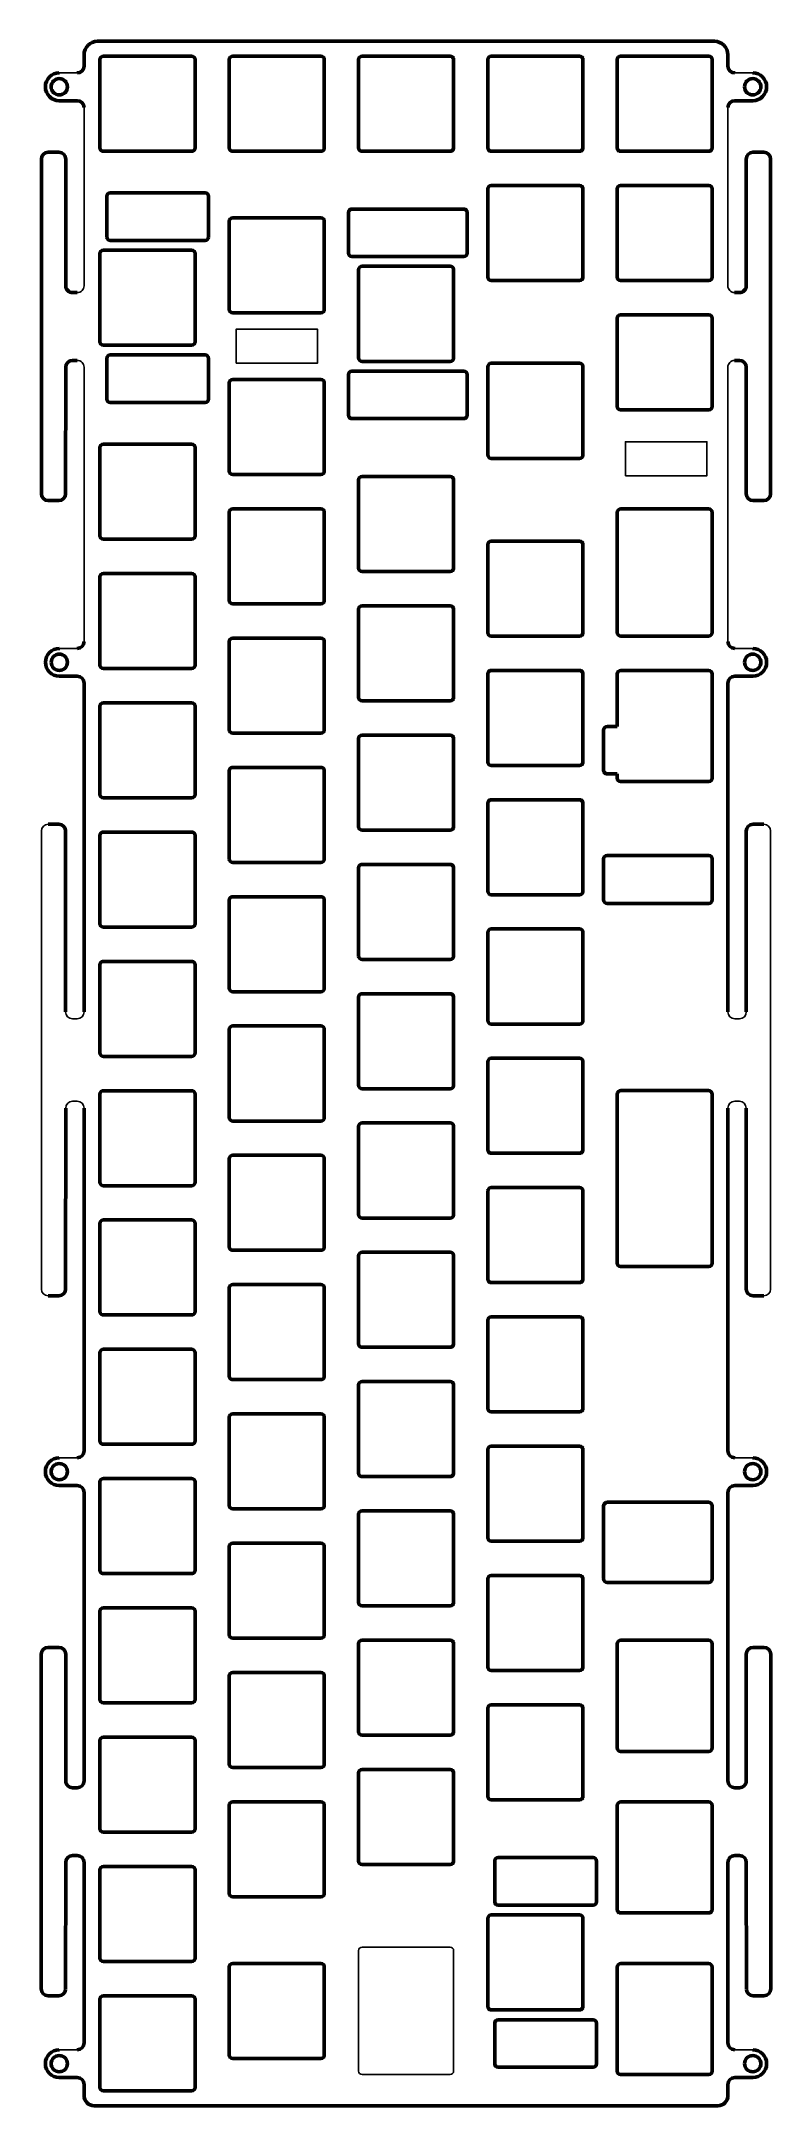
# Model space of a CAD drawing. Header units: millimetres. Extents: x 152 to 260, y 3 to 307.
import ezdxf

# ---------------------------------------------------------------- set-up
doc = ezdxf.new("R2010")
doc.units = ezdxf.units.MM
doc.header["$LTSCALE"] = 0.75
doc.layers.add('Visible', color=7, linetype='Continuous', lineweight=50)

msp = doc.modelspace()

# ---------------------------------------------------------------- linework, layer by layer
for p, q in [((157.48, 302.31), (154.83, 302.31)), ((254.34, 302.31), (256.99, 302.31)), ((158.48, 297.21), (158.49, 270.95)), ((253.34, 297.21), (253.33, 270.95)), ((158.49, 218.52), (158.49, 258.95)), ((253.34, 218.52), (253.33, 258.95)), ((157.49, 217.52), (154.84, 217.52)), ((254.34, 217.52), (256.99, 217.52)), ((152.19, 123.13), (152.19, 190.62)), ((259.63, 123.13), (259.63, 190.62)), ((156.77, 162.96), (157.48, 162.96)), ((255.05, 162.96), (254.34, 162.96)), ((156.79, 150.79), (157.48, 150.79)), ((255.03, 150.79), (254.34, 150.79)), ((157.48, 98.28), (154.83, 98.28)), ((254.34, 98.28), (256.99, 98.28)), ((157.48, 11.06), (154.83, 11.06)), ((254.34, 11.06), (256.99, 11.06))]:
    msp.add_line(p, q)
at = {"color": 7, "linetype": 'Continuous', "lineweight": 25}
for p, q in [((198.93, 7.9), (198.93, 25.66)), ((199.43, 26.16), (212.43, 26.16)), ((212.93, 7.9), (212.93, 25.66)), ((199.43, 7.4), (212.43, 7.4))]:
    msp.add_line(p, q, dxfattribs=at)
for points in [[(180.88, 259.55), (192.88, 259.55), (192.88, 264.55), (180.88, 264.55)], [(238.24, 242.96), (250.24, 242.96), (250.24, 247.96), (238.24, 247.96)]]:
    msp.add_lwpolyline(points, close=True)
for centre, start, end in [((157.49, 270.95), 270.0001, 0.0204), ((254.33, 270.95), 179.9796, 269.9999), ((157.49, 258.95), 359.996, 90.0001), ((254.33, 258.95), 89.9999, 180.004), ((153.19, 190.62), 90, 180), ((258.63, 190.62), 0, 90), ((156.77, 163.96), 180, 270), ((157.48, 163.96), 270, 359.9953), ((254.34, 163.96), 180.0047, 270), ((255.05, 163.96), 270, 0), ((156.79, 149.79), 90, 179.954), ((157.48, 149.79), 0.0001, 90), ((254.34, 149.79), 90, 179.9999), ((255.03, 149.79), 0.046, 90), ((153.19, 123.13), 180, 270), ((258.63, 123.13), 270, 0)]:
    msp.add_arc(centre, 1, start, end)
for centre, start, end in [((199.43, 25.66), 90, 180), ((212.43, 25.66), 0, 90), ((199.43, 7.9), 180, 270), ((212.43, 7.9), 270, 0)]:
    msp.add_arc(centre, 0.5, start, end, dxfattribs=at)
at = {"layer": 'Visible'}
for p, q in [((158.48, 304.96), (158.48, 303.31)), ((251.34, 306.96), (160.48, 306.96)), ((160.83, 291.26), (160.83, 304.26)), ((161.33, 304.76), (174.33, 304.76)), ((174.83, 304.26), (174.83, 291.26)), ((179.88, 291.26), (179.88, 304.26)), ((180.38, 304.76), (193.38, 304.76)), ((193.88, 304.26), (193.88, 291.26)), ((198.93, 291.26), (198.93, 304.26)), ((199.43, 304.76), (212.43, 304.76)), ((212.93, 304.26), (212.93, 291.26)), ((217.98, 291.26), (217.98, 304.26)), ((218.48, 304.76), (231.48, 304.76)), ((231.98, 304.26), (231.98, 291.26)), ((237.03, 291.26), (237.03, 304.26)), ((237.53, 304.76), (250.53, 304.76)), ((251.03, 304.26), (251.03, 291.26)), ((253.34, 304.96), (253.34, 303.31)), ((154.83, 298.21), (157.48, 298.21)), ((256.99, 298.21), (254.34, 298.21)), ((152.19, 240.29), (152.19, 289.61)), ((153.19, 290.61), (154.79, 290.61)), ((155.79, 289.61), (155.79, 270.95)), ((174.33, 290.76), (161.33, 290.76)), ((193.38, 290.76), (180.38, 290.76)), ((212.43, 290.76), (199.43, 290.76)), ((231.48, 290.76), (218.48, 290.76)), ((250.53, 290.76), (237.53, 290.76)), ((256.03, 289.61), (256.03, 270.95)), ((258.63, 290.61), (257.03, 290.61)), ((259.63, 240.29), (259.63, 289.61)), ((161.83, 278.13), (161.83, 284.13)), ((162.33, 284.63), (176.33, 284.63)), ((176.83, 284.13), (176.83, 278.13)), ((217.98, 272.21), (217.98, 285.21)), ((218.48, 285.71), (231.48, 285.71)), ((231.98, 285.21), (231.98, 272.21)), ((237.03, 272.21), (237.03, 285.21)), ((237.53, 285.71), (250.53, 285.71)), ((251.03, 285.21), (251.03, 272.21)), ((179.88, 267.45), (179.88, 280.45)), ((180.38, 280.95), (193.38, 280.95)), ((193.88, 280.45), (193.88, 267.45)), ((197.43, 275.75), (197.43, 281.75)), ((197.93, 282.25), (214.43, 282.25)), ((214.93, 281.75), (214.93, 275.75)), ((176.33, 277.63), (162.33, 277.63)), ((160.83, 262.69), (160.83, 275.69)), ((161.33, 276.19), (174.33, 276.19)), ((174.83, 275.69), (174.83, 262.69)), ((214.43, 275.25), (197.93, 275.25)), ((199.43, 273.81), (212.43, 273.81)), ((198.93, 260.31), (198.93, 273.31)), ((212.93, 273.31), (212.93, 260.31)), ((231.48, 271.71), (218.48, 271.71)), ((250.53, 271.71), (237.53, 271.71)), ((156.79, 269.95), (157.49, 269.95)), ((255.03, 269.95), (254.33, 269.95)), ((193.38, 266.95), (180.38, 266.95)), ((237.03, 253.16), (237.03, 266.16)), ((237.53, 266.66), (250.53, 266.66)), ((251.03, 266.16), (251.03, 253.16)), ((174.33, 262.19), (161.33, 262.19)), ((155.79, 258.96), (155.77, 240.29)), ((156.79, 259.95), (157.49, 259.95)), ((161.83, 254.25), (161.83, 260.25)), ((162.33, 260.75), (176.33, 260.75)), ((176.83, 260.25), (176.83, 254.25)), ((212.43, 259.81), (199.43, 259.81)), ((217.98, 246.02), (217.98, 259.02)), ((218.48, 259.52), (231.48, 259.52)), ((231.98, 259.02), (231.98, 246.02)), ((255.04, 259.95), (254.33, 259.95)), ((256.04, 258.96), (256.05, 240.29)), ((179.88, 243.64), (179.88, 256.64)), ((180.38, 257.14), (193.38, 257.14)), ((193.88, 256.64), (193.88, 243.64)), ((197.43, 251.87), (197.43, 257.87)), ((197.93, 258.37), (214.43, 258.37)), ((214.93, 257.87), (214.93, 251.87)), ((176.33, 253.75), (162.33, 253.75)), ((250.53, 252.66), (237.53, 252.66)), ((214.43, 251.37), (197.93, 251.37)), ((160.83, 234.11), (160.83, 247.11)), ((161.33, 247.61), (174.33, 247.61)), ((174.83, 247.11), (174.83, 234.11)), ((231.48, 245.52), (218.48, 245.52)), ((193.38, 243.14), (180.38, 243.14)), ((198.93, 229.35), (198.93, 242.35)), ((199.43, 242.85), (212.43, 242.85)), ((212.93, 242.35), (212.93, 229.35)), ((153.19, 239.29), (154.77, 239.29)), ((179.88, 224.59), (179.88, 237.59)), ((180.38, 238.09), (193.38, 238.09)), ((193.88, 237.59), (193.88, 224.59)), ((237.03, 219.88), (237.03, 237.54)), ((237.58, 238.09), (250.48, 238.09)), ((251.03, 237.54), (251.03, 235.26)), ((258.63, 239.29), (257.05, 239.29)), ((251.03, 235.21), (251.03, 222.21)), ((174.33, 233.61), (161.33, 233.61)), ((217.98, 219.83), (217.98, 232.83)), ((218.48, 233.33), (231.48, 233.33)), ((231.98, 232.83), (231.98, 219.83)), ((161.33, 228.56), (174.33, 228.56)), ((212.43, 228.85), (199.43, 228.85)), ((160.83, 215.06), (160.83, 228.06)), ((174.83, 228.06), (174.83, 215.06)), ((193.38, 224.09), (180.38, 224.09)), ((198.93, 210.3), (198.93, 223.3)), ((199.43, 223.8), (212.43, 223.8)), ((212.93, 223.3), (212.93, 210.3)), ((251.03, 222.16), (251.03, 219.88)), ((180.38, 219.04), (193.38, 219.04)), ((231.48, 219.33), (218.48, 219.33)), ((250.48, 219.33), (237.58, 219.33)), ((179.88, 205.54), (179.88, 218.54)), ((193.88, 218.54), (193.88, 205.54)), ((154.84, 213.42), (157.49, 213.42)), ((174.33, 214.56), (161.33, 214.56)), ((217.98, 200.78), (217.98, 213.78)), ((218.48, 214.28), (231.48, 214.28)), ((231.98, 213.78), (231.98, 200.78)), ((237.03, 206.02), (237.03, 213.73)), ((237.58, 214.28), (250.48, 214.28)), ((251.03, 213.73), (251.03, 211.45)), ((256.99, 213.42), (254.34, 213.42)), ((158.49, 212.4), (158.48, 163.96)), ((251.03, 211.4), (251.03, 198.4)), ((253.34, 212.4), (253.34, 163.96)), ((160.83, 196.01), (160.83, 209.01)), ((161.33, 209.51), (174.33, 209.51)), ((174.83, 209.01), (174.83, 196.01)), ((212.43, 209.8), (199.43, 209.8)), ((193.38, 205.04), (180.38, 205.04)), ((198.93, 191.25), (198.93, 204.25)), ((199.43, 204.75), (212.43, 204.75)), ((212.93, 204.25), (212.93, 191.25)), ((235.03, 199.57), (235.03, 205.47)), ((235.58, 206.02), (237.03, 206.02)), ((179.88, 186.49), (179.88, 199.49)), ((180.38, 199.99), (193.38, 199.99)), ((193.88, 199.49), (193.88, 186.49)), ((231.48, 200.28), (218.48, 200.28)), ((237.03, 199.02), (235.58, 199.02)), ((237.03, 198.45), (237.03, 199.02)), ((250.53, 197.9), (237.53, 197.9)), ((174.33, 195.51), (161.33, 195.51)), ((217.98, 181.73), (217.98, 194.73)), ((218.48, 195.23), (231.48, 195.23)), ((231.98, 194.73), (231.98, 181.73)), ((153.19, 191.62), (154.77, 191.62)), ((258.63, 191.62), (257.05, 191.62)), ((155.77, 190.62), (155.77, 163.96)), ((160.83, 176.96), (160.83, 189.96)), ((161.33, 190.46), (174.33, 190.46)), ((174.83, 189.96), (174.83, 176.96)), ((212.43, 190.75), (199.43, 190.75)), ((256.05, 190.62), (256.05, 163.96)), ((193.38, 185.99), (180.38, 185.99)), ((199.43, 185.7), (212.43, 185.7)), ((235.03, 180.46), (235.03, 186.5)), ((235.53, 187), (250.53, 187)), ((251.03, 186.5), (251.03, 180.46)), ((198.93, 172.2), (198.93, 185.2)), ((212.93, 185.2), (212.93, 172.2)), ((179.88, 167.44), (179.88, 180.44)), ((180.38, 180.94), (193.38, 180.94)), ((193.88, 180.44), (193.88, 167.44)), ((231.48, 181.23), (218.48, 181.23)), ((250.53, 179.96), (235.53, 179.96)), ((174.33, 176.46), (161.33, 176.46)), ((217.98, 162.68), (217.98, 175.68)), ((218.48, 176.18), (231.48, 176.18)), ((231.98, 175.68), (231.98, 162.68)), ((160.83, 157.91), (160.83, 170.91)), ((161.33, 171.41), (174.33, 171.41)), ((174.83, 170.91), (174.83, 157.91)), ((212.43, 171.7), (199.43, 171.7)), ((193.38, 166.94), (180.38, 166.94)), ((198.93, 153.15), (198.93, 166.15)), ((199.43, 166.65), (212.43, 166.65)), ((212.93, 166.15), (212.93, 153.15)), ((179.88, 148.39), (179.88, 161.39)), ((180.38, 161.89), (193.38, 161.89)), ((193.88, 161.39), (193.88, 148.39)), ((231.48, 162.18), (218.48, 162.18)), ((174.33, 157.41), (161.33, 157.41)), ((217.98, 143.63), (217.98, 156.63)), ((218.48, 157.13), (231.48, 157.13)), ((231.98, 156.63), (231.98, 143.63)), ((161.33, 152.36), (174.33, 152.36)), ((212.43, 152.65), (199.43, 152.65)), ((237.58, 152.37), (250.48, 152.37)), ((155.79, 149.8), (155.77, 123.13)), ((158.48, 149.79), (158.48, 99.28)), ((160.83, 138.86), (160.83, 151.86)), ((174.83, 151.86), (174.83, 138.86)), ((237.03, 127.01), (237.03, 151.82)), ((251.03, 151.82), (251.03, 140.01)), ((253.34, 149.79), (253.34, 99.28)), ((256.03, 149.8), (256.05, 123.13)), ((193.38, 147.89), (180.38, 147.89)), ((198.93, 134.1), (198.93, 147.1)), ((199.43, 147.6), (212.43, 147.6)), ((212.93, 147.1), (212.93, 134.1)), ((231.48, 143.13), (218.48, 143.13)), ((179.88, 129.34), (179.88, 142.34)), ((180.38, 142.84), (193.38, 142.84)), ((193.88, 142.34), (193.88, 129.34)), ((251.03, 139.96), (251.03, 126.96)), ((174.33, 138.36), (161.33, 138.36)), ((217.98, 124.58), (217.98, 137.58)), ((218.48, 138.08), (231.48, 138.08)), ((231.98, 137.58), (231.98, 124.58)), ((160.83, 119.81), (160.83, 132.81)), ((161.33, 133.31), (174.33, 133.31)), ((174.83, 132.81), (174.83, 119.81)), ((212.43, 133.6), (199.43, 133.6)), ((193.38, 128.84), (180.38, 128.84)), ((198.93, 115.05), (198.93, 128.05)), ((199.43, 128.55), (212.43, 128.55)), ((212.93, 128.05), (212.93, 115.05)), ((250.53, 126.46), (237.53, 126.46)), ((153.19, 122.13), (154.77, 122.13)), ((179.88, 110.29), (179.88, 123.29)), ((180.38, 123.79), (193.38, 123.79)), ((193.88, 123.29), (193.88, 110.29)), ((231.48, 124.08), (218.48, 124.08)), ((258.63, 122.13), (257.05, 122.13)), ((174.33, 119.31), (161.33, 119.31)), ((218.48, 119.03), (231.48, 119.03)), ((217.98, 105.53), (217.98, 118.53)), ((231.98, 118.53), (231.98, 105.53)), ((160.83, 100.76), (160.83, 113.76)), ((161.33, 114.26), (174.33, 114.26)), ((174.83, 113.76), (174.83, 100.76)), ((212.43, 114.55), (199.43, 114.55)), ((193.38, 109.79), (180.38, 109.79)), ((199.43, 109.5), (212.43, 109.5)), ((198.93, 96), (198.93, 109)), ((212.93, 109), (212.93, 96)), ((179.88, 91.24), (179.88, 104.24)), ((180.38, 104.74), (193.38, 104.74)), ((193.88, 104.24), (193.88, 91.24)), ((231.48, 105.03), (218.48, 105.03)), ((174.33, 100.26), (161.33, 100.26)), ((217.98, 86.48), (217.98, 99.48)), ((218.48, 99.98), (231.48, 99.98)), ((231.98, 99.48), (231.98, 86.48)), ((160.83, 81.71), (160.83, 94.71)), ((161.33, 95.21), (174.33, 95.21)), ((174.83, 94.71), (174.83, 81.71)), ((212.43, 95.5), (199.43, 95.5)), ((154.83, 94.18), (157.48, 94.18)), ((158.48, 93.18), (158.48, 58.09)), ((235.58, 91.72), (250.48, 91.72)), ((253.34, 93.18), (253.34, 58.09)), ((256.99, 94.18), (254.34, 94.18)), ((193.38, 90.74), (180.38, 90.74)), ((198.93, 76.95), (198.93, 89.95)), ((199.43, 90.45), (212.43, 90.45)), ((212.93, 89.95), (212.93, 76.95)), ((235.03, 80.5), (235.03, 91.17)), ((251.03, 91.17), (251.03, 86.51)), ((179.88, 72.19), (179.88, 85.19)), ((180.38, 85.69), (193.38, 85.69)), ((193.88, 85.19), (193.88, 72.19)), ((231.48, 85.98), (218.48, 85.98)), ((251.03, 86.46), (251.03, 80.42)), ((174.33, 81.21), (161.33, 81.21)), ((217.98, 67.43), (217.98, 80.43)), ((218.48, 80.93), (231.48, 80.93)), ((231.98, 80.43), (231.98, 67.43)), ((235.03, 80.42), (235.03, 80.45)), ((250.53, 79.92), (235.53, 79.92)), ((161.33, 76.16), (174.33, 76.16)), ((212.43, 76.45), (199.43, 76.45)), ((160.83, 62.66), (160.83, 75.66)), ((174.83, 75.66), (174.83, 62.66)), ((153.18, 70.33), (154.78, 70.33)), ((193.38, 71.69), (180.38, 71.69)), ((198.93, 57.9), (198.93, 70.9)), ((199.43, 71.4), (212.43, 71.4)), ((212.93, 70.9), (212.93, 57.9)), ((237.03, 55.57), (237.03, 70.85)), ((237.58, 71.4), (250.48, 71.4)), ((251.03, 70.85), (251.03, 68.57)), ((258.64, 70.33), (257.04, 70.33)), ((152.18, 20.01), (152.18, 69.33)), ((155.78, 69.33), (155.78, 50.67)), ((231.48, 66.93), (218.48, 66.93)), ((251.03, 68.52), (251.03, 55.52)), ((256.04, 69.33), (256.04, 50.67)), ((259.64, 20.01), (259.64, 69.33)), ((179.88, 53.14), (179.88, 66.14)), ((180.38, 66.64), (193.38, 66.64)), ((193.88, 66.14), (193.88, 53.14)), ((174.33, 62.16), (161.33, 62.16)), ((217.98, 48.38), (217.98, 61.38)), ((218.48, 61.88), (231.48, 61.88)), ((231.98, 61.38), (231.98, 48.38)), ((158.48, 58.09), (158.48, 50.67)), ((253.34, 58.09), (253.34, 50.67)), ((160.83, 43.61), (160.83, 56.61)), ((161.33, 57.11), (174.33, 57.11)), ((174.83, 56.61), (174.83, 43.61)), ((212.43, 57.4), (199.43, 57.4)), ((250.53, 55.02), (237.53, 55.02)), ((193.38, 52.64), (180.38, 52.64)), ((198.93, 38.85), (198.93, 51.85)), ((199.43, 52.35), (212.43, 52.35)), ((212.93, 51.85), (212.93, 38.85)), ((156.78, 49.67), (157.48, 49.67)), ((255.04, 49.67), (254.34, 49.67)), ((179.88, 34.09), (179.88, 47.09)), ((180.38, 47.59), (193.38, 47.59)), ((193.88, 47.09), (193.88, 34.09)), ((231.48, 47.88), (218.48, 47.88)), ((237.03, 31.76), (237.03, 47.04)), ((237.58, 47.59), (250.48, 47.59)), ((251.03, 47.04), (251.03, 44.76)), ((174.33, 43.11), (161.33, 43.11)), ((251.03, 44.71), (251.03, 31.71)), ((156.78, 39.67), (157.48, 39.67)), ((255.05, 39.67), (254.34, 39.67)), ((155.78, 38.68), (155.76, 20.01)), ((158.48, 38.67), (158.48, 12.06)), ((160.83, 24.56), (160.83, 37.56)), ((161.33, 38.06), (174.33, 38.06)), ((174.83, 37.56), (174.83, 24.56)), ((212.43, 38.35), (199.43, 38.35)), ((218.98, 32.86), (218.98, 38.86)), ((219.48, 39.36), (233.48, 39.36)), ((233.98, 38.86), (233.98, 32.86)), ((253.34, 38.67), (253.34, 12.06)), ((256.05, 38.68), (256.06, 20.01)), ((193.38, 33.59), (180.38, 33.59)), ((217.98, 17.42), (217.98, 30.42)), ((218.48, 30.92), (231.48, 30.92)), ((233.48, 32.36), (219.48, 32.36)), ((231.98, 30.42), (231.98, 17.42)), ((250.53, 31.21), (237.53, 31.21)), ((174.33, 24.06), (161.33, 24.06)), ((179.88, 10.28), (179.88, 23.28)), ((180.38, 23.78), (193.38, 23.78)), ((193.88, 23.28), (193.88, 10.28)), ((237.03, 7.95), (237.03, 23.23)), ((237.58, 23.78), (250.48, 23.78)), ((251.03, 23.23), (251.03, 20.95)), ((153.18, 19.01), (154.76, 19.01)), ((160.83, 5.51), (160.83, 18.51)), ((161.33, 19.01), (174.33, 19.01)), ((174.83, 18.51), (174.83, 5.51)), ((251.03, 20.9), (251.03, 7.9)), ((258.64, 19.01), (257.06, 19.01)), ((231.48, 16.92), (218.48, 16.92)), ((219.48, 15.48), (233.48, 15.48)), ((218.98, 8.98), (218.98, 14.98)), ((233.98, 14.98), (233.98, 8.98)), ((193.38, 9.78), (180.38, 9.78)), ((154.83, 6.96), (157.48, 6.96)), ((233.48, 8.48), (219.48, 8.48)), ((250.53, 7.4), (237.53, 7.4)), ((256.99, 6.96), (254.34, 6.96)), ((158.48, 5.96), (158.48, 4.31)), ((174.33, 5.01), (161.33, 5.01)), ((253.34, 5.96), (253.34, 4.31)), ((159.98, 2.81), (251.84, 2.81))]:
    msp.add_line(p, q, dxfattribs=at)
at = {"layer": 'Visible', "extrusion": (0, 0, -1)}
for centre in [(-154.83, 300.26), (-256.99, 300.26), (-154.84, 215.47), (-256.99, 215.47), (-154.83, 96.23), (-256.99, 96.23), (-154.83, 9.01), (-256.99, 9.01)]:
    msp.add_circle(centre, 1.2, dxfattribs=at)
for centre, radius, start, end in [((-160.48, 304.96), 2, 0, 90), ((-161.33, 304.26), 0.5, 0, 90), ((-174.33, 304.26), 0.5, 90, 180), ((-180.38, 304.26), 0.5, 0, 90), ((-193.38, 304.26), 0.5, 90, 180), ((-199.43, 304.26), 0.5, 0, 90), ((-212.43, 304.26), 0.5, 90, 180), ((-218.48, 304.26), 0.5, 0, 90), ((-231.48, 304.26), 0.5, 90, 180), ((-237.53, 304.26), 0.5, 0, 90), ((-250.53, 304.26), 0.5, 90, 180), ((-251.34, 304.96), 2, 90, 180), ((-161.33, 291.26), 0.5, 270, 0), ((-174.33, 291.26), 0.5, 180, 270), ((-180.38, 291.26), 0.5, 270, 0), ((-193.38, 291.26), 0.5, 180, 270), ((-199.43, 291.26), 0.5, 270, 0), ((-212.43, 291.26), 0.5, 180, 270), ((-218.48, 291.26), 0.5, 270, 0), ((-231.48, 291.26), 0.5, 180, 270), ((-237.53, 291.26), 0.5, 270, 0), ((-250.53, 291.26), 0.5, 180, 270), ((-162.33, 284.13), 0.5, 0, 90), ((-176.33, 284.13), 0.5, 90, 180), ((-218.48, 285.21), 0.5, 0, 90), ((-231.48, 285.21), 0.5, 90, 180), ((-237.53, 285.21), 0.5, 0, 90), ((-250.53, 285.21), 0.5, 90, 180), ((-180.38, 280.45), 0.5, 0, 90), ((-193.38, 280.45), 0.5, 90, 180), ((-214.43, 281.75), 0.5, 90, 180), ((-162.33, 278.13), 0.5, 270, 0), ((-176.33, 278.13), 0.5, 180, 270), ((-161.33, 275.69), 0.5, 0, 90), ((-174.33, 275.69), 0.5, 90, 180), ((-199.43, 273.31), 0.5, 0, 90), ((-212.43, 273.31), 0.5, 90, 180), ((-214.43, 275.75), 0.5, 180, 270), ((-218.48, 272.21), 0.5, 270, 0), ((-231.48, 272.21), 0.5, 180, 270), ((-237.53, 272.21), 0.5, 270, 0), ((-250.53, 272.21), 0.5, 180, 270), ((-180.38, 267.45), 0.5, 270, 0), ((-193.38, 267.45), 0.5, 180, 270), ((-237.53, 266.16), 0.5, 0, 90), ((-250.53, 266.16), 0.5, 90, 180), ((-161.33, 262.69), 0.5, 270, 0), ((-174.33, 262.69), 0.5, 180, 270), ((-162.33, 260.25), 0.5, 0, 90), ((-176.33, 260.25), 0.5, 90, 180), ((-199.43, 260.31), 0.5, 270, 0), ((-212.43, 260.31), 0.5, 180, 270), ((-218.48, 259.02), 0.5, 0, 90), ((-231.48, 259.02), 0.5, 90, 180), ((-180.38, 256.64), 0.5, 0, 90), ((-193.38, 256.64), 0.5, 90, 180), ((-214.43, 257.87), 0.5, 90, 180), ((-162.33, 254.25), 0.5, 270, 0), ((-176.33, 254.25), 0.5, 180, 270), ((-237.53, 253.16), 0.5, 270, 0), ((-250.53, 253.16), 0.5, 180, 270), ((-214.43, 251.87), 0.5, 180, 270), ((-161.33, 247.11), 0.5, 0, 90), ((-174.33, 247.11), 0.5, 90, 180), ((-180.38, 243.64), 0.5, 270, 0), ((-193.38, 243.64), 0.5, 180, 270), ((-218.48, 246.02), 0.5, 270, 0), ((-231.48, 246.02), 0.5, 180, 270), ((-199.43, 242.35), 0.5, 0, 90), ((-212.43, 242.35), 0.5, 90, 180), ((-180.38, 237.59), 0.5, 0, 90), ((-193.38, 237.59), 0.5, 90, 180), ((-237.58, 237.54), 0.55, 0, 90), ((-250.48, 237.54), 0.55, 90, 180), ((-250.53, 235.21), 0.5, 173.9958, 180), ((-161.33, 234.11), 0.5, 270, 0), ((-174.33, 234.11), 0.5, 180, 270), ((-218.48, 232.83), 0.5, 0, 90), ((-231.48, 232.83), 0.5, 90, 180), ((-161.33, 228.06), 0.5, 0, 90), ((-174.33, 228.06), 0.5, 90, 180), ((-199.43, 229.35), 0.5, 270, 0), ((-212.43, 229.35), 0.5, 180, 270), ((-180.38, 224.59), 0.5, 270, 0), ((-193.38, 224.59), 0.5, 180, 270), ((-199.43, 223.3), 0.5, 0, 90), ((-212.43, 223.3), 0.5, 90, 180), ((-250.53, 222.21), 0.5, 180, 186.0042), ((-180.38, 218.54), 0.5, 0, 90), ((-193.38, 218.54), 0.5, 90, 180), ((-218.48, 219.83), 0.5, 270, 0), ((-231.48, 219.83), 0.5, 180, 270), ((-237.58, 219.88), 0.55, 270, 0), ((-250.48, 219.88), 0.55, 180, 270), ((-161.33, 215.06), 0.5, 270, 0), ((-174.33, 215.06), 0.5, 180, 270), ((-218.48, 213.78), 0.5, 0, 90), ((-231.48, 213.78), 0.5, 90, 180), ((-237.58, 213.73), 0.55, 0, 90), ((-250.48, 213.73), 0.55, 90, 180), ((-199.43, 210.3), 0.5, 270, 0), ((-212.43, 210.3), 0.5, 180, 270), ((-250.53, 211.4), 0.5, 173.9958, 180), ((-161.33, 209.01), 0.5, 0, 90), ((-174.33, 209.01), 0.5, 90, 180), ((-180.38, 205.54), 0.5, 270, 0), ((-193.38, 205.54), 0.5, 180, 270), ((-199.43, 204.25), 0.5, 0, 90), ((-212.43, 204.25), 0.5, 90, 180), ((-235.58, 205.47), 0.55, 0, 90), ((-218.48, 200.78), 0.5, 270, 0), ((-231.48, 200.78), 0.5, 180, 270), ((-180.38, 199.49), 0.5, 0, 90), ((-193.38, 199.49), 0.5, 90, 180), ((-235.58, 199.57), 0.55, 270, 0), ((-237.58, 198.45), 0.55, 354.2707, 0), ((-237.53, 198.4), 0.5, 270, 359.7547), ((-250.53, 198.4), 0.5, 180, 270), ((-161.33, 196.01), 0.5, 270, 0), ((-174.33, 196.01), 0.5, 180, 270), ((-218.48, 194.73), 0.5, 0, 90), ((-231.48, 194.73), 0.5, 90, 180), ((-161.33, 189.96), 0.5, 0, 90), ((-174.33, 189.96), 0.5, 90, 180), ((-199.43, 191.25), 0.5, 270, 0), ((-212.43, 191.25), 0.5, 180, 270), ((-180.38, 186.49), 0.5, 270, 0), ((-193.38, 186.49), 0.5, 180, 270), ((-199.43, 185.2), 0.5, 0, 90), ((-212.43, 185.2), 0.5, 90, 180), ((-235.53, 186.5), 0.5, 0, 90), ((-180.38, 180.44), 0.5, 0, 90), ((-193.38, 180.44), 0.5, 90, 180), ((-218.48, 181.73), 0.5, 270, 0), ((-231.48, 181.73), 0.5, 180, 270), ((-235.53, 180.46), 0.5, 270, 0), ((-161.33, 176.96), 0.5, 270, 0), ((-174.33, 176.96), 0.5, 180, 270), ((-218.48, 175.68), 0.5, 0, 90), ((-231.48, 175.68), 0.5, 90, 180), ((-161.33, 170.91), 0.5, 0, 90), ((-174.33, 170.91), 0.5, 90, 180), ((-199.43, 172.2), 0.5, 270, 0), ((-212.43, 172.2), 0.5, 180, 270), ((-180.38, 167.44), 0.5, 270, 0), ((-193.38, 167.44), 0.5, 180, 270), ((-199.43, 166.15), 0.5, 0, 90), ((-212.43, 166.15), 0.5, 90, 180), ((-180.38, 161.39), 0.5, 0, 90), ((-193.38, 161.39), 0.5, 90, 180), ((-218.48, 162.68), 0.5, 270, 0), ((-231.48, 162.68), 0.5, 180, 270), ((-161.33, 157.91), 0.5, 270, 0), ((-174.33, 157.91), 0.5, 180, 270), ((-218.48, 156.63), 0.5, 0, 90), ((-231.48, 156.63), 0.5, 90, 180), ((-161.33, 151.86), 0.5, 0, 90), ((-174.33, 151.86), 0.5, 90, 180), ((-199.43, 153.15), 0.5, 270, 0), ((-212.43, 153.15), 0.5, 180, 270), ((-237.58, 151.82), 0.55, 0, 90), ((-250.48, 151.82), 0.55, 90, 180), ((-180.38, 148.39), 0.5, 270, 0), ((-193.38, 148.39), 0.5, 180, 270), ((-199.43, 147.1), 0.5, 0, 90), ((-212.43, 147.1), 0.5, 90, 180), ((-157.98, 144.29), 0.5, 178.8497, 180), ((-218.48, 143.63), 0.5, 270, 0), ((-231.48, 143.63), 0.5, 180, 270), ((-253.84, 144.29), 0.5, 0, 1.1503), ((-180.38, 142.34), 0.5, 0, 90), ((-193.38, 142.34), 0.5, 90, 180), ((-250.53, 139.96), 0.5, 173.9958, 180), ((-161.33, 138.86), 0.5, 270, 0), ((-174.33, 138.86), 0.5, 180, 270), ((-218.48, 137.58), 0.5, 0, 90), ((-231.48, 137.58), 0.5, 90, 180), ((-199.43, 134.1), 0.5, 270, 0), ((-212.43, 134.1), 0.5, 180, 270), ((-161.33, 132.81), 0.5, 0, 90), ((-174.33, 132.81), 0.5, 90, 180), ((-180.38, 129.34), 0.5, 270, 0), ((-193.38, 129.34), 0.5, 180, 270), ((-199.43, 128.05), 0.5, 0, 90), ((-212.43, 128.05), 0.5, 90, 180), ((-237.58, 127.01), 0.55, 354.2707, 0), ((-237.53, 126.96), 0.5, 270, 359.7547), ((-250.53, 126.96), 0.5, 180, 270), ((-180.38, 123.29), 0.5, 0, 90), ((-193.38, 123.29), 0.5, 90, 180), ((-218.48, 124.58), 0.5, 270, 0), ((-231.48, 124.58), 0.5, 180, 270), ((-161.33, 119.81), 0.5, 270, 0), ((-174.33, 119.81), 0.5, 180, 270), ((-218.48, 118.53), 0.5, 0, 90), ((-231.48, 118.53), 0.5, 90, 180), ((-161.33, 113.76), 0.5, 0, 90), ((-174.33, 113.76), 0.5, 90, 180), ((-199.43, 115.05), 0.5, 270, 0), ((-212.43, 115.05), 0.5, 180, 270), ((-180.38, 110.29), 0.5, 270, 0), ((-193.38, 110.29), 0.5, 180, 270), ((-199.43, 109), 0.5, 0, 90), ((-212.43, 109), 0.5, 90, 180), ((-180.38, 104.24), 0.5, 0, 90), ((-193.38, 104.24), 0.5, 90, 180), ((-218.48, 105.53), 0.5, 270, 0), ((-231.48, 105.53), 0.5, 180, 270), ((-161.33, 100.76), 0.5, 270, 0), ((-174.33, 100.76), 0.5, 180, 270), ((-218.48, 99.48), 0.5, 0, 90), ((-231.48, 99.48), 0.5, 90, 180), ((-161.33, 94.71), 0.5, 0, 90), ((-174.33, 94.71), 0.5, 90, 180), ((-199.43, 96), 0.5, 270, 0), ((-212.43, 96), 0.5, 180, 270), ((-235.58, 91.17), 0.55, 0, 90), ((-250.48, 91.17), 0.55, 90, 180), ((-180.38, 91.24), 0.5, 270, 0), ((-193.38, 91.24), 0.5, 180, 270), ((-199.43, 89.95), 0.5, 0, 90), ((-212.43, 89.95), 0.5, 90, 180), ((-180.38, 85.19), 0.5, 0, 90), ((-193.38, 85.19), 0.5, 90, 180), ((-218.48, 86.48), 0.5, 270, 0), ((-231.48, 86.48), 0.5, 180, 270), ((-161.33, 81.71), 0.5, 270, 0), ((-174.33, 81.71), 0.5, 180, 270), ((-218.48, 80.43), 0.5, 0, 90), ((-231.48, 80.43), 0.5, 90, 180), ((-235.58, 80.5), 0.55, 354.2755, 0), ((-235.53, 80.42), 0.5, 270, 0), ((-161.33, 75.66), 0.5, 0, 90), ((-174.33, 75.66), 0.5, 90, 180), ((-199.43, 76.95), 0.5, 270, 0), ((-212.43, 76.95), 0.5, 180, 270), ((-180.38, 72.19), 0.5, 270, 0), ((-193.38, 72.19), 0.5, 180, 270), ((-199.43, 70.9), 0.5, 0, 90), ((-212.43, 70.9), 0.5, 90, 180), ((-237.58, 70.85), 0.55, 0, 90), ((-250.48, 70.85), 0.55, 90, 180), ((-218.48, 67.43), 0.5, 270, 0), ((-231.48, 67.43), 0.5, 180, 270), ((-250.53, 68.52), 0.5, 173.9958, 180), ((-180.38, 66.14), 0.5, 0, 90), ((-193.38, 66.14), 0.5, 90, 180), ((-161.33, 62.66), 0.5, 270, 0), ((-174.33, 62.66), 0.5, 180, 270), ((-218.48, 61.38), 0.5, 0, 90), ((-231.48, 61.38), 0.5, 90, 180), ((-157.98, 58.09), 0.5, 180, 180.6702), ((-199.43, 57.9), 0.5, 270, 0), ((-212.43, 57.9), 0.5, 180, 270), ((-253.84, 58.09), 0.5, 359.3298, 0), ((-161.33, 56.61), 0.5, 0, 90), ((-174.33, 56.61), 0.5, 90, 180), ((-237.58, 55.57), 0.55, 354.2707, 0), ((-237.53, 55.52), 0.5, 270, 359.7547), ((-250.53, 55.52), 0.5, 180, 270), ((-180.38, 53.14), 0.5, 270, 0), ((-193.38, 53.14), 0.5, 180, 270), ((-199.43, 51.85), 0.5, 0, 90), ((-212.43, 51.85), 0.5, 90, 180), ((-180.38, 47.09), 0.5, 0, 90), ((-193.38, 47.09), 0.5, 90, 180), ((-218.48, 48.38), 0.5, 270, 0), ((-231.48, 48.38), 0.5, 180, 270), ((-237.58, 47.04), 0.55, 0, 90), ((-250.48, 47.04), 0.55, 90, 180), ((-161.33, 43.61), 0.5, 270, 0), ((-174.33, 43.61), 0.5, 180, 270), ((-250.53, 44.71), 0.5, 173.9958, 180), ((-157.98, 38.44), 0.5, 179.4117, 180), ((-161.33, 37.56), 0.5, 0, 90), ((-174.33, 37.56), 0.5, 90, 180), ((-199.43, 38.85), 0.5, 270, 0), ((-212.43, 38.85), 0.5, 180, 270), ((-219.48, 38.86), 0.5, 0, 90), ((-233.48, 38.86), 0.5, 90, 180), ((-253.84, 38.44), 0.5, 0, 0.5883), ((-180.38, 34.09), 0.5, 270, 0), ((-193.38, 34.09), 0.5, 180, 270), ((-218.48, 30.42), 0.5, 0, 90), ((-219.48, 32.86), 0.5, 270, 0), ((-231.48, 30.42), 0.5, 90, 180), ((-233.48, 32.86), 0.5, 180, 270), ((-237.58, 31.76), 0.55, 354.2707, 0), ((-237.53, 31.71), 0.5, 270, 359.7547), ((-250.53, 31.71), 0.5, 180, 270), ((-161.33, 24.56), 0.5, 270, 0), ((-174.33, 24.56), 0.5, 180, 270), ((-180.38, 23.28), 0.5, 0, 90), ((-193.38, 23.28), 0.5, 90, 180), ((-237.58, 23.23), 0.55, 0, 90), ((-250.48, 23.23), 0.55, 90, 180), ((-161.33, 18.51), 0.5, 0, 90), ((-174.33, 18.51), 0.5, 90, 180), ((-250.53, 20.9), 0.5, 173.9958, 180), ((-218.48, 17.42), 0.5, 270, 0), ((-219.48, 14.98), 0.5, 0, 90), ((-231.48, 17.42), 0.5, 180, 270), ((-233.48, 14.98), 0.5, 90, 180), ((-180.38, 10.28), 0.5, 270, 0), ((-193.38, 10.28), 0.5, 180, 270), ((-219.48, 8.98), 0.5, 270, 0), ((-233.48, 8.98), 0.5, 180, 270), ((-237.58, 7.95), 0.55, 354.2707, 0), ((-237.53, 7.9), 0.5, 270, 359.7547), ((-250.53, 7.9), 0.5, 180, 270), ((-159.98, 4.31), 1.5, 270, 0), ((-161.33, 5.51), 0.5, 270, 0), ((-174.33, 5.51), 0.5, 180, 270), ((-251.84, 4.31), 1.5, 180, 270)]:
    msp.add_arc(centre, radius, start, end, dxfattribs=at)
at = {"layer": 'Visible'}
for centre, radius, start, end in [((154.83, 300.26), 2.05, 90, 270), ((157.48, 303.31), 1, 270, 0), ((254.34, 303.31), 1, 180, 270), ((256.99, 300.26), 2.05, 270, 90), ((157.48, 297.21), 1, 0, 90), ((254.34, 297.21), 1, 90, 180), ((153.19, 289.61), 1, 90, 180), ((154.79, 289.61), 1, 0, 90), ((257.03, 289.61), 1, 90, 180), ((258.63, 289.61), 1, 0, 90), ((197.93, 281.75), 0.5, 90, 180), ((197.93, 275.75), 0.5, 180, 270), ((156.79, 270.95), 1, 180, 270.0001), ((255.03, 270.95), 1, 269.9999, 0), ((156.79, 258.95), 1, 90.0001, 179.954), ((255.04, 258.95), 1, 0.046, 89.9999), ((197.93, 257.87), 0.5, 90, 180), ((197.93, 251.87), 0.5, 180, 270), ((153.19, 240.29), 1, 180, 270), ((154.77, 240.29), 1, 270, 359.954), ((257.05, 240.29), 1, 180.046, 270), ((258.63, 240.29), 1, 270, 0), ((154.84, 215.47), 2.05, 90, 270), ((157.49, 218.52), 1, 270, 0), ((254.34, 218.52), 1, 180, 270), ((256.99, 215.47), 2.05, 270, 90), ((157.49, 212.42), 1, 0, 90), ((254.34, 212.42), 1, 90, 180), ((154.77, 190.62), 1, 0, 90), ((257.05, 190.62), 1, 90, 180), ((250.53, 186.5), 0.5, 0, 90), ((250.53, 180.46), 0.5, 270, 0), ((154.77, 123.13), 1, 270, 359.954), ((257.05, 123.13), 1, 180.046, 270), ((154.83, 96.23), 2.05, 90, 270), ((157.48, 99.28), 1, 270, 0), ((254.34, 99.28), 1, 180, 270), ((256.99, 96.23), 2.05, 270, 90), ((157.48, 93.18), 1, 0, 90), ((254.34, 93.18), 1, 90, 180), ((250.53, 86.46), 0.5, 0, 6.0042), ((250.53, 80.42), 0.5, 270, 0), ((153.18, 69.33), 1, 90, 180), ((154.78, 69.33), 1, 0, 90), ((257.04, 69.33), 1, 90, 180), ((258.64, 69.33), 1, 0, 90), ((156.78, 50.67), 1, 180, 270.0001), ((157.48, 50.67), 1, 270.0001, 0), ((254.34, 50.67), 1, 180, 269.9999), ((255.04, 50.67), 1, 269.9999, 0), ((156.78, 38.67), 1, 90.0001, 179.954), ((157.48, 38.67), 1, 0, 90.0001), ((254.34, 38.67), 1, 89.9999, 180), ((255.05, 40.67), 1, 269.9999, 269.9999), ((255.05, 38.67), 1, 0.046, 89.9999), ((153.18, 20.01), 1, 180, 270), ((154.76, 20.01), 1, 270, 359.954), ((257.06, 20.01), 1, 180.046, 270), ((258.64, 20.01), 1, 270, 0), ((154.83, 9.01), 2.05, 90, 270), ((157.48, 12.06), 1, 270, 0), ((254.34, 12.06), 1, 180, 270), ((256.99, 9.01), 2.05, 270, 90), ((157.48, 5.96), 1, 0, 90), ((254.34, 5.96), 1, 90, 180)]:
    msp.add_arc(centre, radius, start, end, dxfattribs=at)

doc.saveas('drawing.dxf')
